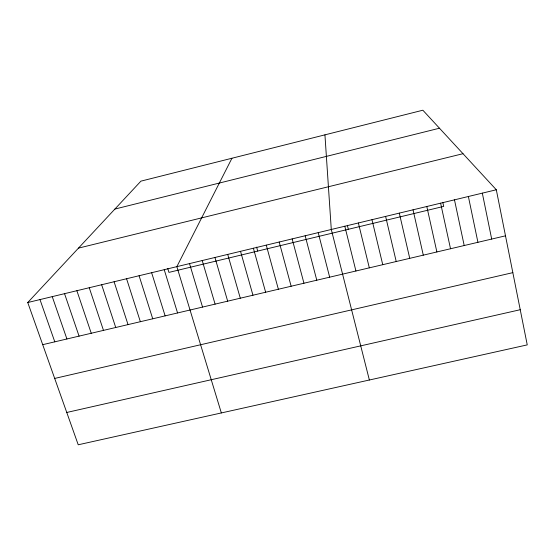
<?xml version="1.0" encoding="UTF-8"?>
<svg xmlns="http://www.w3.org/2000/svg" width="555" height="555" viewBox="0 0 555 555"><rect width="100%" height="100%" fill="white"/><g stroke="black" fill="none" stroke-linecap="round" stroke-linejoin="round"><path stroke-width="0.83" d="M231.948 158.244L176.851 266.643L221.348 412.941M27.75 302.524L140.915 181.145L422.854 110.216L496.309 189.775L527.25 344.884L78.227 444.784L27.75 302.524L496.309 189.775M114.878 209.069L439.477 128.219M78.456 248.134L463.002 153.7M42.707 344.676L505.494 235.82M54.681 378.441L512.841 272.644M66.76 412.469L520.236 309.718M39.981 299.575L54.792 341.831M52.239 296.627L66.912 338.98M64.54 293.671L79.067 336.122M76.874 290.702L91.256 333.257M89.244 287.726L103.48 330.378M101.648 284.736L115.738 327.492M114.087 281.746L128.032 324.606M126.568 278.742L140.366 321.706M139.083 275.731L152.729 318.792M151.633 272.713L165.133 315.878M164.225 269.681L177.565 312.951M167.756 268.509L168.942 272.387L443.695 206.398L442.807 202.318M189.512 263.597L202.547 307.075M202.207 260.545L215.097 304.126M214.945 257.478L227.675 301.164M227.723 254.405L240.294 298.195M240.53 251.325L252.955 295.218M256.618 247.128L257.714 251.068M253.385 248.231L265.644 292.235M266.268 245.13L278.374 289.238M279.2 242.022L291.139 286.234M292.159 238.9L303.946 283.223M305.167 235.771L316.787 280.206M318.209 232.635L329.663 277.174M369.366 380.008L331.286 229.486L324.939 134.844M344.808 226.232L355.935 271M347.34 225.295L348.332 229.305M358.37 222.971L369.325 267.85M371.968 219.697L382.749 264.686M385.614 216.415L396.221 261.516M399.302 213.12L409.736 258.339M413.031 209.818L423.292 255.154M426.802 206.502L436.882 251.956M440.614 203.179L450.521 248.744M454.476 199.842L464.202 245.532M468.378 196.498L477.924 242.299M482.323 193.147L491.688 239.066"/></g></svg>
